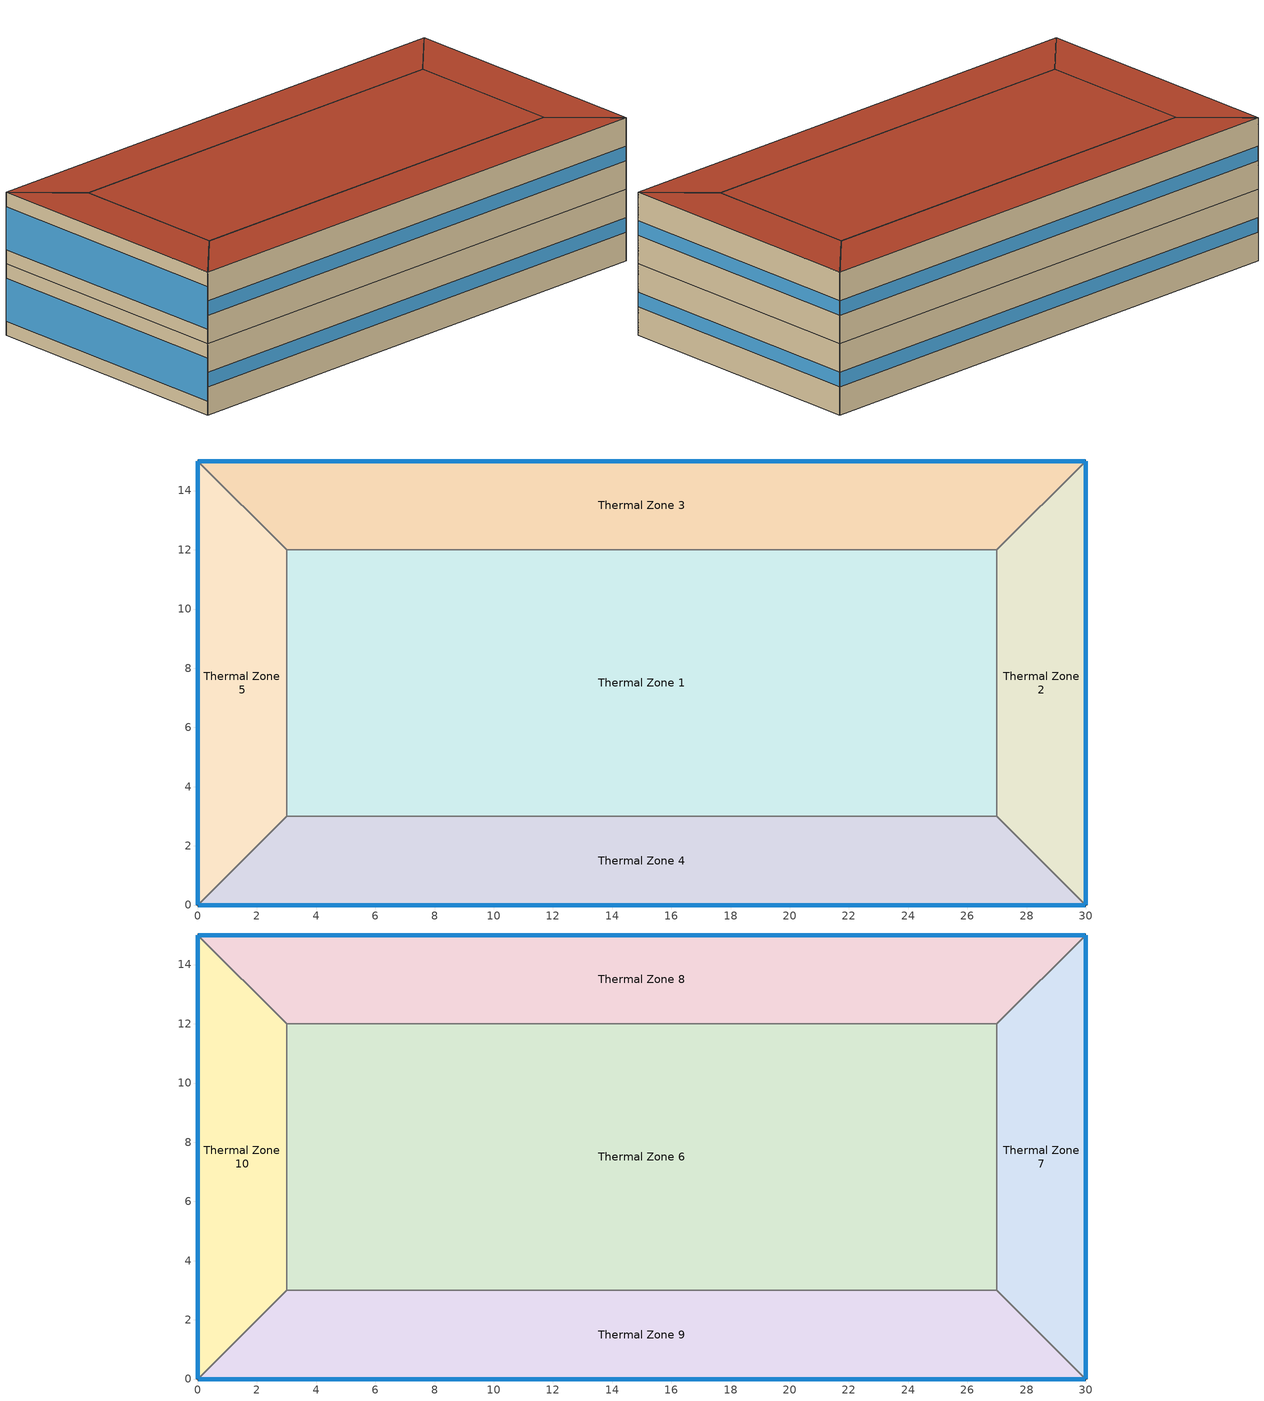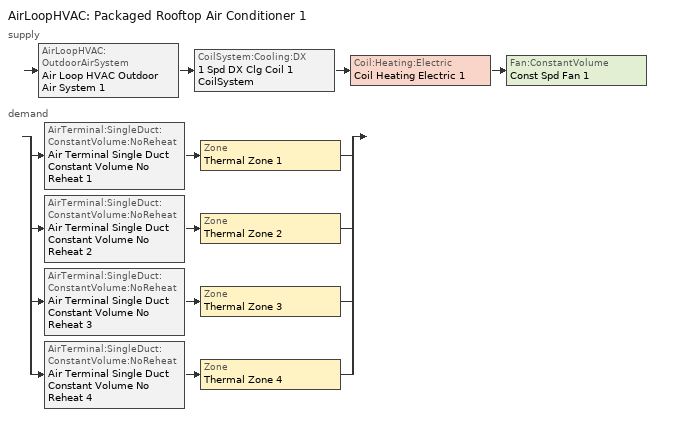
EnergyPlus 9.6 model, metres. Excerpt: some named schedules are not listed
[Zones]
Thermal Zone 1
 floor ground (ExtSlabCarpet): 3,3 3,12 27,12 27,3 z0
 wall to Thermal Zone 5 (Interior Wall): 3,12 3,3 z0:4
 wall to Thermal Zone 3 (Interior Wall): 27,12 3,12 z0:4
 wall to Thermal Zone 2 (Interior Wall): 27,3 27,12 z0:4
 wall to Thermal Zone 4 (Interior Wall): 3,3 27,3 z0:4
Thermal Zone 2
 floor ground (ExtSlabCarpet): 27,3 27,12 30,15 30,0 z0
 wall outside (Ext Wall): 30,0 30,15 z0:4
 wall to Thermal Zone 4 (Interior Wall): 27,3 30,0 z0:4
 wall to Thermal Zone 3 (Interior Wall): 30,15 27,12 z0:4
 window (Ext Window): 30,0.01 30,14.99 z1.6:2.4
Thermal Zone 3
 floor ground (ExtSlabCarpet): 3,12 0,15 30,15 27,12 z0
 wall outside (Ext Wall): 30,15 0,15 z0:4
 wall to Thermal Zone 5 (Interior Wall): 0,15 3,12 z0:4
 window (Ext Window): 29.99,15 0.01,15 z1.6:2.4
Thermal Zone 4
 floor ground (ExtSlabCarpet): 27,3 30,0 0,0 3,3 z0
 wall outside (Ext Wall): 0,0 30,0 z0:4
 wall to Thermal Zone 5 (Interior Wall): 3,3 0,0 z0:4
 window (Ext Window): 0.01,0 29.99,0 z1.6:2.4
Thermal Zone 5
 floor ground (ExtSlabCarpet): 0,15 3,12 3,3 0,0 z0
 wall outside (Ext Wall): 0,15 0,0 z0:4
 window (Ext Window): 0,14.99 0,0.01 z0.8:3.2
Thermal Zone 6
 floor to Thermal Zone 1 (Interior Floor): 3,3 3,12 27,12 27,3 z4
 wall to Thermal Zone 10 (Interior Wall): 3,12 3,3 z4:8
 wall to Thermal Zone 8 (Interior Wall): 27,12 3,12 z4:8
 wall to Thermal Zone 7 (Interior Wall): 27,3 27,12 z4:8
 wall to Thermal Zone 9 (Interior Wall): 3,3 27,3 z4:8
 roof outside (Ext Roof): 27,3 27,12 3,12 3,3 z8
Thermal Zone 7
 floor to Thermal Zone 2 (Interior Floor): 27,3 27,12 30,15 30,0 z4
 wall outside (Ext Wall): 30,0 30,15 z4:8
 wall to Thermal Zone 9 (Interior Wall): 27,3 30,0 z4:8
 wall to Thermal Zone 8 (Interior Wall): 30,15 27,12 z4:8
 window (Ext Window): 30,0.01 30,14.99 z5.6:6.4
 roof outside (Ext Roof): 30,0 30,15 27,12 27,3 z8
Thermal Zone 8
 floor to Thermal Zone 3 (Interior Floor): 3,12 0,15 30,15 27,12 z4
 wall outside (Ext Wall): 30,15 0,15 z4:8
 wall to Thermal Zone 10 (Interior Wall): 0,15 3,12 z4:8
 window (Ext Window): 29.99,15 0.01,15 z5.6:6.4
 roof outside (Ext Roof): 27,12 30,15 0,15 3,12 z8
Thermal Zone 9
 floor to Thermal Zone 4 (Interior Floor): 27,3 30,0 0,0 3,3 z4
 wall outside (Ext Wall): 0,0 30,0 z4:8
 wall to Thermal Zone 10 (Interior Wall): 3,3 0,0 z4:8
 window (Ext Window): 0.01,0 29.99,0 z5.6:6.4
 roof outside (Ext Roof): 3,3 0,0 30,0 27,3 z8
Thermal Zone 10
 floor to Thermal Zone 5 (Interior Floor): 0,15 3,12 3,3 0,0 z4
 wall outside (Ext Wall): 0,15 0,0 z4:8
 window (Ext Window): 0,14.99 0,0.01 z4.8:7.2
 roof outside (Ext Roof): 0,0 3,3 3,12 0,15 z8
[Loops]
AirLoopHVAC 'Packaged Rooftop Air Conditioner 1'
 supply: AirLoopHVAC:OutdoorAirSystem 'Air Loop HVAC Outdoor Air System 1' > CoilSystem:Cooling:DX '1 Spd DX Clg Coil 1 CoilSystem' > Coil:Heating:Electric 'Coil Heating Electric 1' > Fan:ConstantVolume 'Const Spd Fan 1'
 demand: split
  | AirTerminal:SingleDuct:ConstantVolume:NoReheat 'Air Terminal Single Duct Constant Volume No Reheat 1' > Zone 'Thermal Zone 1'
  | AirTerminal:SingleDuct:ConstantVolume:NoReheat 'Air Terminal Single Duct Constant Volume No Reheat 2' > Zone 'Thermal Zone 2'
  | AirTerminal:SingleDuct:ConstantVolume:NoReheat 'Air Terminal Single Duct Constant Volume No Reheat 3' > Zone 'Thermal Zone 3'
  | AirTerminal:SingleDuct:ConstantVolume:NoReheat 'Air Terminal Single Duct Constant Volume No Reheat 4' > Zone 'Thermal Zone 4'
[Building]
Building 1: North Axis {deg}=-0
[Site:Location]
Washington Dc Dulles IntL Ar: Latitude {deg}=38.98; Longitude {deg}=-77.47; Time Zone {hr}=-5; Elevation {m}=82
[SizingPeriod:DesignDay] Month=7; Day of Month=21; Day Type=SummerDesignDay; Daily Dry-Bulb Temperature Range {deltaC}=14.4; Dry-Bulb Temperature Range Modifier Type=DefaultMultipliers; Barometric Pressure {Pa}=86790; Wind Speed {m/s}=5; Wind Direction {deg}=340; Rain Indicator=No; Snow Indicator=No; Daylight Saving Time Indicator=No; Solar Model Indicator=ASHRAETau; ASHRAE Clear Sky Optical Depth for Beam Irradiance (taub)=0.339; ASHRAE Clear Sky Optical Depth for Diffuse Irradiance (taud)=2.366; Begin Environment Reset Mode=FullResetAtBeginEnvironment
Name | Maximum Dry-Bulb Temperature {C} | Humidity Condition Type | Wetbulb or DewPoint at Maximum Dry-Bulb {C} | Enthalpy at Maximum Dry-Bulb {J/kg}
SALT-LAKE-CITY-IAP Ann Clg .4% Condns DB=>MWB | 36.5 | Wetbulb | 17.1
SALT-LAKE-CITY-IAP Ann Clg .4% Condns DP=>MDB | 22.5 | Dewpoint | 15.6
SALT-LAKE-CITY-IAP Ann Clg .4% Condns Enth=>MDB | 30.8 | Enthalpy |  | 59300
SALT-LAKE-CITY-IAP Ann Clg .4% Condns WB=>MDB | 31.2 | Wetbulb | 19
[Material] Thermal Absorptance=0.9
Name | Roughness | Thickness m | Conductivity W/m-K | Density kg/m3 | Specific Heat J/kg-K | Solar Absorptance | Visible Absorptance
wall brick | Smooth | 0.2 | 0.7 | 1800 | 829 | 0.65 | 0.65
roof metal | Smooth | 0.15 | 45.28 | 7824 | 500 | 0.7 | 0.7
Wall Insulation [30]; Roof Insulation [38] | MediumRough | 0.1693 | 0.049 | 265 | 836.8 | 0.7 | 0.7
F16 Acoustic tile | MediumSmooth | 0.0191 | 0.06 | 368 | 590 | 0.3 | 0.3
M11 100mm lightweight concrete | MediumRough | 0.1016 | 0.53 | 1280 | 840 | 0.5 | 0.5
MAT-CC05 4 HW CONCRETE | Rough | 0.1016 | 1.311 | 2240 | 836.8 | 0.85 | 0.85
G01a 19mm gypsum board | MediumSmooth | 0.019 | 0.16 | 800 | 1090 | 0.4 | 0.4
[Material:AirGap]
Name | Thermal Resistance m2-K/W
F04 Wall air space resistance | 0.15
F05 Ceiling air space resistance | 0.18
[Material:NoMass]
CP02 CARPET PAD: Roughness=Smooth; Thermal Resistance m2-K/W=0.1; Thermal Absorptance=0.9; Solar Absorptance=0.8; Visible Absorptance=0.8
[WindowMaterial:SimpleGlazingSystem]
Window Material Simple Glazing System: U-Factor W/m2-K=2.8; Solar Heat Gain Coefficient=0.35
[Construction]
Ext Roof: roof metal, Roof Insulation [38]
Ext Wall: wall brick, Wall Insulation [30]
Ext Window: Window Material Simple Glazing System
ExtSlabCarpet: MAT-CC05 4 HW CONCRETE, CP02 CARPET PAD
Interior Floor: F16 Acoustic tile, F05 Ceiling air space resistance, M11 100mm lightweight concrete
Interior Wall: G01a 19mm gypsum board, F04 Wall air space resistance, G01a 19mm gypsum board
[Zone]
Thermal Zone 1; Thermal Zone 2; Thermal Zone 3; Thermal Zone 4; Thermal Zone 5: 0, 0, 0, 0, , 1, , , , , , Yes
Thermal Zone 6; Thermal Zone 7; Thermal Zone 8; Thermal Zone 9; Thermal Zone 10: 0, 0, 0, 4, , 1, , , , , , Yes
[Controller:MechanicalVentilation]
Controller Mechanical Ventilation 1: Availability Schedule=Always On Discrete; Demand Controlled Ventilation=No; System Outdoor Air Method=ZoneSum; Zone or ZoneList Name 1=Thermal Zone 1; Design Specification Outdoor Air Object Name 1=Ventilation 1; Zone or ZoneList Name 2=Thermal Zone 2; Design Specification Outdoor Air Object Name 2=Ventilation 2; Zone or ZoneList Name 3=Thermal Zone 3; Design Specification Outdoor Air Object Name 3=Ventilation 3; Zone or ZoneList Name 4=Thermal Zone 4; Design Specification Outdoor Air Object Name 4=Ventilation 4
[AirLoopHVAC]
Packaged Rooftop Air Conditioner 1: Design Supply Air Flow Rate m3/s=AutoSize; Design Return Air Flow Fraction of Supply Air Flow=1
[Sizing:System]
Packaged Rooftop Air Conditioner 1: Type of Load to Size On=Sensible; Design Outdoor Air Flow Rate m3/s=Autosize; Central Heating Maximum System Air Flow Ratio=0.3; Preheat Design Temperature C=7; Preheat Design Humidity Ratio kgWater/kgDryAir=0.008; Precool Design Temperature C=12.8; Precool Design Humidity Ratio kgWater/kgDryAir=0.008; Central Cooling Design Supply Air Temperature C=13.5; Central Heating Design Supply Air Temperature C=45; Type of Zone Sum to Use=NonCoincident; 100% Outdoor Air in Cooling=Yes; 100% Outdoor Air in Heating=Yes; Central Cooling Design Supply Air Humidity Ratio kgWater/kgDryAir=0.0085; Central Heating Design Supply Air Humidity Ratio kgWater/kgDryAir=0.008; Cooling Supply Air Flow Rate Method=DesignDay; Cooling Supply Air Flow Rate m3/s=0; Cooling Supply Air Flow Rate Per Floor Area m3/s-m2=0.00996765; Cooling Fraction of Autosized Cooling Supply Air Flow Rate=1; Cooling Supply Air Flow Rate Per Unit Cooling Capacity m3/s-W=3.94755e-05; Heating Supply Air Flow Rate Method=DesignDay; Heating Supply Air Flow Rate m3/s=0; Heating Supply Air Flow Rate Per Floor Area m3/s-m2=0.00996765; Heating Fraction of Autosized Heating Supply Air Flow Rate=1; Heating Fraction of Autosized Cooling Supply Air Flow Rate=1; Heating Supply Air Flow Rate Per Unit Heating Capacity m3/s-W=3.15882e-05; System Outdoor Air Method=ZoneSum; Zone Maximum Outdoor Air Fraction dimensionless=1; Cooling Design Capacity Method=CoolingDesignCapacity; Cooling Design Capacity W=Autosize; Cooling Design Capacity Per Floor Area W/m2=234.7; Fraction of Autosized Cooling Design Capacity=1; Heating Design Capacity Method=HeatingDesignCapacity; Heating Design Capacity W=Autosize; Heating Design Capacity Per Floor Area W/m2=157; Fraction of Autosized Heating Design Capacity=1; Central Cooling Capacity Control Method=OnOff; Occupant Diversity=Autosize
[AvailabilityManager:Scheduled] Schedule=Always On Discrete
Packaged Rooftop Air Conditioner 1 Availability Manager; Air Loop HVAC Outdoor Air System 1 Availability Manager
[Controller:OutdoorAir]
Controller Outdoor Air 1: Minimum Outdoor Air Flow Rate m3/s=0; Maximum Outdoor Air Flow Rate m3/s=Autosize; Economizer Control Type=NoEconomizer; Economizer Control Action Type=ModulateFlow; Economizer Maximum Limit Dry-Bulb Temperature C=28; Economizer Maximum Limit Enthalpy J/kg=64000; Economizer Minimum Limit Dry-Bulb Temperature C=-100; Lockout Type=NoLockout; Minimum Limit Type=FixedMinimum; Mechanical Ventilation Controller=Controller Mechanical Ventilation 1; High Humidity Control=No; Control High Indoor Humidity Based on Outdoor Humidity Ratio=Yes; Heat Recovery Bypass Control Type=BypassWhenWithinEconomizerLimits
[SetpointManager:MixedAir] Control Variable=Temperature
Name | Setpoint Node or NodeList
Node Air Deck Mixed 1 OS Default SPM | Node Air Deck Mixed 1
Node Air Deck Cooling 1 OS Default SPM | Node Air Deck Cooling 1
Node Air Deck Heating 1 OS Default SPM | Node Air Deck Heating 1
[CoilSystem:Cooling:DX]
1 Spd DX Clg Coil 1 CoilSystem: Availability Schedule=Always On Discrete hvac_library; Cooling Coil=1 Spd DX Clg Coil 1
[Coil:Cooling:DX:SingleSpeed]
1 Spd DX Clg Coil 1: Availability Schedule=Always On Discrete hvac_library; Gross Rated Total Cooling Capacity W=Autosize; Gross Rated Sensible Heat Ratio=Autosize; Gross Rated Cooling COP W/W=4.2; Rated Air Flow Rate m3/s=Autosize; Rated Evaporator Fan Power Per Volume Flow Rate W/(m3/s)=773.3; Total Cooling Capacity Function of Temperature Curve=OS:Curve:Biquadratic 1; Total Cooling Capacity Function of Flow Fraction Curve=OS:Curve:Quadratic 1; Energy Input Ratio Function of Temperature Curve=OS:Curve:Biquadratic 2; Energy Input Ratio Function of Flow Fraction Curve=OS:Curve:Quadratic 2; Part Load Fraction Correlation Curve=OS:Curve:Quadratic 3; Minimum Outdoor Dry-Bulb Temperature for Compressor Operation C=-25; Condenser Type=AirCooled; Evaporative Condenser Effectiveness=0; Evaporative Condenser Air Flow Rate m3/s=Autosize; Evaporative Condenser Pump Rated Power Consumption W=Autosize; Crankcase Heater Capacity W=0; Maximum Outdoor Dry-Bulb Temperature for Crankcase Heater Operation C=0; Basin Heater Capacity W/K=0; Basin Heater Setpoint Temperature C=10
[Coil:Heating:Electric]
Coil Heating Electric 1: Availability Schedule=Always On Discrete hvac_library; Efficiency=0.88; Nominal Capacity W=Autosize
[Fan:ConstantVolume]
Const Spd Fan 1: Availability Schedule=Always On Discrete; Fan Total Efficiency=0.72; Pressure Rise Pa=900; Maximum Flow Rate m3/s=Autosize; Motor Efficiency=0.9; Motor In Airstream Fraction=1
[SetpointManager:Scheduled]
Setpoint Manager Scheduled Air Duck 1: Control Variable=Temperature; Schedule=Deck_Temperature 1; Setpoint Node or NodeList=Node Air Deck Supply 1
[ZoneControl:Thermostat] Temperature Difference Between Cutout And Setpoint deltaC=0
Name | Zone or ZoneList | Control Type Schedule | Control 1
Thermal Zone 1 Thermostat | Thermal Zone 1 | Thermal Zone 1 Thermostat Schedule | Thermostat Setpoint Dual Setpoint 1
Thermal Zone 2 Thermostat | Thermal Zone 2 | Thermal Zone 2 Thermostat Schedule | Thermostat Setpoint Dual Setpoint 2
Thermal Zone 3 Thermostat | Thermal Zone 3 | Thermal Zone 3 Thermostat Schedule | Thermostat Setpoint Dual Setpoint 3
Thermal Zone 4 Thermostat | Thermal Zone 4 | Thermal Zone 4 Thermostat Schedule | Thermostat Setpoint Dual Setpoint 4
[ThermostatSetpoint:DualSetpoint]
Name | Heating Setpoint Temperature Schedule | Cooling Setpoint Temperature Schedule
Thermostat Setpoint Dual Setpoint 1 | HtgSetp 1 | ClgSetp 1
Thermostat Setpoint Dual Setpoint 2 | HtgSetp 2 | ClgSetp 2
Thermostat Setpoint Dual Setpoint 3 | HtgSetp 3 | ClgSetp 3
Thermostat Setpoint Dual Setpoint 4 | HtgSetp 4 | ClgSetp 4
[AirTerminal:SingleDuct:ConstantVolume:NoReheat] Availability Schedule=Always On Discrete; Maximum Air Flow Rate m3/s=AutoSize
Air Terminal Single Duct Constant Volume No Reheat 1; Air Terminal Single Duct Constant Volume No Reheat 2; Air Terminal Single Duct Constant Volume No Reheat 3; Air Terminal Single Duct Constant Volume No Reheat 4
[Zone equipment]
Thermal Zone 1: Air Terminal Single Duct Constant Volume No Reheat 1
Thermal Zone 2: Air Terminal Single Duct Constant Volume No Reheat 2
Thermal Zone 3: Air Terminal Single Duct Constant Volume No Reheat 3
Thermal Zone 4: Air Terminal Single Duct Constant Volume No Reheat 4
[Sizing:Zone] Zone Cooling Design Supply Air Temperature Input Method=SupplyAirTemperature; Zone Cooling Design Supply Air Temperature C=13.5; Zone Cooling Design Supply Air Temperature Difference deltaC=11.11; Zone Heating Design Supply Air Temperature Input Method=SupplyAirTemperature; Zone Heating Design Supply Air Temperature C=45; Zone Heating Design Supply Air Temperature Difference deltaC=11.11; Zone Cooling Design Supply Air Humidity Ratio kgWater/kgDryAir=0.0085; Zone Heating Design Supply Air Humidity Ratio kgWater/kgDryAir=0.008; Cooling Design Air Flow Method=DesignDay; Cooling Design Air Flow Rate m3/s=0; Cooling Minimum Air Flow per Zone Floor Area m3/s-m2=0.000762; Cooling Minimum Air Flow m3/s=0; Cooling Minimum Air Flow Fraction=0; Heating Design Air Flow Method=DesignDay; Heating Design Air Flow Rate m3/s=0; Heating Maximum Air Flow per Zone Floor Area m3/s-m2=0.002032; Heating Maximum Air Flow m3/s=0.141576; Heating Maximum Air Flow Fraction=0.3; Account for Dedicated Outdoor Air System=No
Name | Design Specification Outdoor Air Object
Thermal Zone 1 | Ventilation 1
Thermal Zone 2 | Ventilation 2
Thermal Zone 3 | Ventilation 3
Thermal Zone 4 | Ventilation 4
[DesignSpecification:OutdoorAir] Outdoor Air Method=Sum; Outdoor Air Flow per Person m3/s-person=0; Outdoor Air Flow per Zone Floor Area m3/s-m2=0; Outdoor Air Flow per Zone m3/s=0; Outdoor Air Flow Air Changes per Hour 1/hr=1.2
Ventilation 1; Ventilation 2; Ventilation 3; Ventilation 4
[Schedule:Day:Interval]
HtgSetp Summer Design Day 1; HtgSetp Summer Design Day 2; HtgSetp Summer Design Day 3; HtgSetp Summer Design Day 4: No, 24:00, 15.6
HtgSetp Winter Design Day 1; HtgSetp Winter Design Day 2; HtgSetp Winter Design Day 3; HtgSetp Winter Design Day 4: No, 24:00, 21
ClgSetp Summer Design Day 1; ClgSetp Summer Design Day 2; ClgSetp Summer Design Day 3: No, 06:00, 26.7, 22:00, 24, 24:00, 26.7
ClgSetp Winter Design Day 1; ClgSetp Winter Design Day 2; ClgSetp Winter Design Day 3: No, 24:00, 26.7
ClgSetp Default Schedule 1; ClgSetp Default Schedule 2; ClgSetp Default Schedule 3; ClgSetp Default Schedule 4: Temperature 37, No, 01:00, 28, 02:00, 28, 03:00, 28, 04:00, 28, 05:00, 28, 06:00, 28, 07:00, 28, 08:00, 28, 09:00, 28, 10:00, 24, 11:00, 24, 12:00, 24, 13:00, 24, 14:00, 24, 15:00, 24, 16:00, 24, 17:00, 24, 18:00, 24, 19:00, 24, 20:00, 24, 21:00, 24, 22:00, 28, 23:00, 28, 24:00, 28
HtgSetp Default Schedule 1; HtgSetp Default Schedule 2; HtgSetp Default Schedule 3; HtgSetp Default Schedule 4: Temperature 36, No, 01:00, 16, 02:00, 16, 03:00, 16, 04:00, 16, 05:00, 16, 06:00, 16, 07:00, 16, 08:00, 16, 09:00, 16, 10:00, 20, 11:00, 20, 12:00, 20, 13:00, 20, 14:00, 20, 15:00, 20, 16:00, 20, 17:00, 20, 18:00, 20, 19:00, 20, 20:00, 20, 21:00, 20, 22:00, 16, 23:00, 16, 24:00, 16
Deck_Temperature_Default 1; Deck_Temperature_Summer_Design_Day 1; Deck_Temperature_Winter_Design_Day 1: No, 24:00, 13.5
[Schedule:Week:Daily]
HtgSetp 1 Week Rule - Jan1-Dec31: HtgSetp Default Schedule 1, HtgSetp Default Schedule 1, HtgSetp Default Schedule 1, HtgSetp Default Schedule 1, HtgSetp Default Schedule 1, HtgSetp Default Schedule 1, HtgSetp Default Schedule 1, HtgSetp Default Schedule 1, HtgSetp Summer Design Day 1, HtgSetp Winter Design Day 1, HtgSetp Default Schedule 1, HtgSetp Default Schedule 1
ClgSetp 1 Week Rule - Jan1-Dec31: ClgSetp Default Schedule 1, ClgSetp Default Schedule 1, ClgSetp Default Schedule 1, ClgSetp Default Schedule 1, ClgSetp Default Schedule 1, ClgSetp Default Schedule 1, ClgSetp Default Schedule 1, ClgSetp Default Schedule 1, ClgSetp Summer Design Day 1, ClgSetp Winter Design Day 1, ClgSetp Default Schedule 1, ClgSetp Default Schedule 1
HtgSetp 2 Week Rule - Jan1-Dec31: HtgSetp Default Schedule 2, HtgSetp Default Schedule 2, HtgSetp Default Schedule 2, HtgSetp Default Schedule 2, HtgSetp Default Schedule 2, HtgSetp Default Schedule 2, HtgSetp Default Schedule 2, HtgSetp Default Schedule 2, HtgSetp Summer Design Day 2, HtgSetp Winter Design Day 2, HtgSetp Default Schedule 2, HtgSetp Default Schedule 2
ClgSetp 2 Week Rule - Jan1-Dec31: ClgSetp Default Schedule 2, ClgSetp Default Schedule 2, ClgSetp Default Schedule 2, ClgSetp Default Schedule 2, ClgSetp Default Schedule 2, ClgSetp Default Schedule 2, ClgSetp Default Schedule 2, ClgSetp Default Schedule 2, ClgSetp Summer Design Day 2, ClgSetp Winter Design Day 2, ClgSetp Default Schedule 2, ClgSetp Default Schedule 2
HtgSetp 3 Week Rule - Jan1-Dec31: HtgSetp Default Schedule 3, HtgSetp Default Schedule 3, HtgSetp Default Schedule 3, HtgSetp Default Schedule 3, HtgSetp Default Schedule 3, HtgSetp Default Schedule 3, HtgSetp Default Schedule 3, HtgSetp Default Schedule 3, HtgSetp Summer Design Day 3, HtgSetp Winter Design Day 3, HtgSetp Default Schedule 3, HtgSetp Default Schedule 3
ClgSetp 3 Week Rule - Jan1-Dec31: ClgSetp Default Schedule 3, ClgSetp Default Schedule 3, ClgSetp Default Schedule 3, ClgSetp Default Schedule 3, ClgSetp Default Schedule 3, ClgSetp Default Schedule 3, ClgSetp Default Schedule 3, ClgSetp Default Schedule 3, ClgSetp Summer Design Day 3, ClgSetp Winter Design Day 3, ClgSetp Default Schedule 3, ClgSetp Default Schedule 3
HtgSetp 4 Week Rule - Jan1-Dec31: HtgSetp Default Schedule 4, HtgSetp Default Schedule 4, HtgSetp Default Schedule 4, HtgSetp Default Schedule 4, HtgSetp Default Schedule 4, HtgSetp Default Schedule 4, HtgSetp Default Schedule 4, HtgSetp Default Schedule 4, HtgSetp Summer Design Day 4, HtgSetp Winter Design Day 4, HtgSetp Default Schedule 4, HtgSetp Default Schedule 4
ClgSetp 4 Week Rule - Jan1-Dec31: ClgSetp Default Schedule 4, ClgSetp Default Schedule 4, ClgSetp Default Schedule 4, ClgSetp Default Schedule 4, ClgSetp Default Schedule 4, ClgSetp Default Schedule 4, ClgSetp Default Schedule 4, ClgSetp Default Schedule 4, ClgSetp Summer Design Day 4, ClgSetp Winter Design Day 4, ClgSetp Default Schedule 4, ClgSetp Default Schedule 4
Deck_Temperature 1 Week Rule - Jan1-Dec31: Deck_Temperature_Default 1, Deck_Temperature_Default 1, Deck_Temperature_Default 1, Deck_Temperature_Default 1, Deck_Temperature_Default 1, Deck_Temperature_Default 1, Deck_Temperature_Default 1, Deck_Temperature_Default 1, Deck_Temperature_Summer_Design_Day 1, Deck_Temperature_Winter_Design_Day 1, Deck_Temperature_Default 1, Deck_Temperature_Default 1
[Schedule:Year]
HtgSetp 1: HtgSetp 1 Week Rule - Jan1-Dec31, 1, 1, 12, 31
ClgSetp 1: ClgSetp 1 Week Rule - Jan1-Dec31, 1, 1, 12, 31
HtgSetp 2: HtgSetp 2 Week Rule - Jan1-Dec31, 1, 1, 12, 31
ClgSetp 2: ClgSetp 2 Week Rule - Jan1-Dec31, 1, 1, 12, 31
HtgSetp 3: HtgSetp 3 Week Rule - Jan1-Dec31, 1, 1, 12, 31
ClgSetp 3: ClgSetp 3 Week Rule - Jan1-Dec31, 1, 1, 12, 31
HtgSetp 4: HtgSetp 4 Week Rule - Jan1-Dec31, 1, 1, 12, 31
ClgSetp 4: ClgSetp 4 Week Rule - Jan1-Dec31, 1, 1, 12, 31
Deck_Temperature 1: Deck_Temperature 1 Week Rule - Jan1-Dec31, 1, 1, 12, 31
[Schedule:Compact]
Thermal Zone 1 Thermostat Schedule; Thermal Zone 2 Thermostat Schedule; Thermal Zone 3 Thermostat Schedule; Thermal Zone 4 Thermostat Schedule: Through: 12/31, For: AllDays, Until: 24:00, 4
[Curve:Biquadratic] Minimum Value of x=17; Maximum Value of x=22; Minimum Value of y=13; Maximum Value of y=46
Name | Coefficient1 Constant | Coefficient2 x | Coefficient3 x**2 | Coefficient4 y | Coefficient5 y**2 | Coefficient6 x*y
OS:Curve:Biquadratic 1 | 0.42415 | 0.04426 | -0.00042 | 0.00333 | -8e-05 | -0.00021
OS:Curve:Biquadratic 2 | 1.23649 | -0.02431 | 0.00057 | -0.01434 | 0.00063 | -0.00038
[Curve:Quadratic]
Name | Coefficient1 Constant | Coefficient2 x | Coefficient3 x**2 | Minimum Value of x | Maximum Value of x
OS:Curve:Quadratic 1 | 0.77136 | 0.34053 | -0.11088 | 0.75918 | 1.13877
OS:Curve:Quadratic 2 | 1.2055 | -0.32953 | 0.12308 | 0.75918 | 1.13877
OS:Curve:Quadratic 3 | 0.771 | 0.229 | 0 | 0 | 1
[Schedule:Constant]
Always On Discrete; Always On Discrete hvac_library: 1
